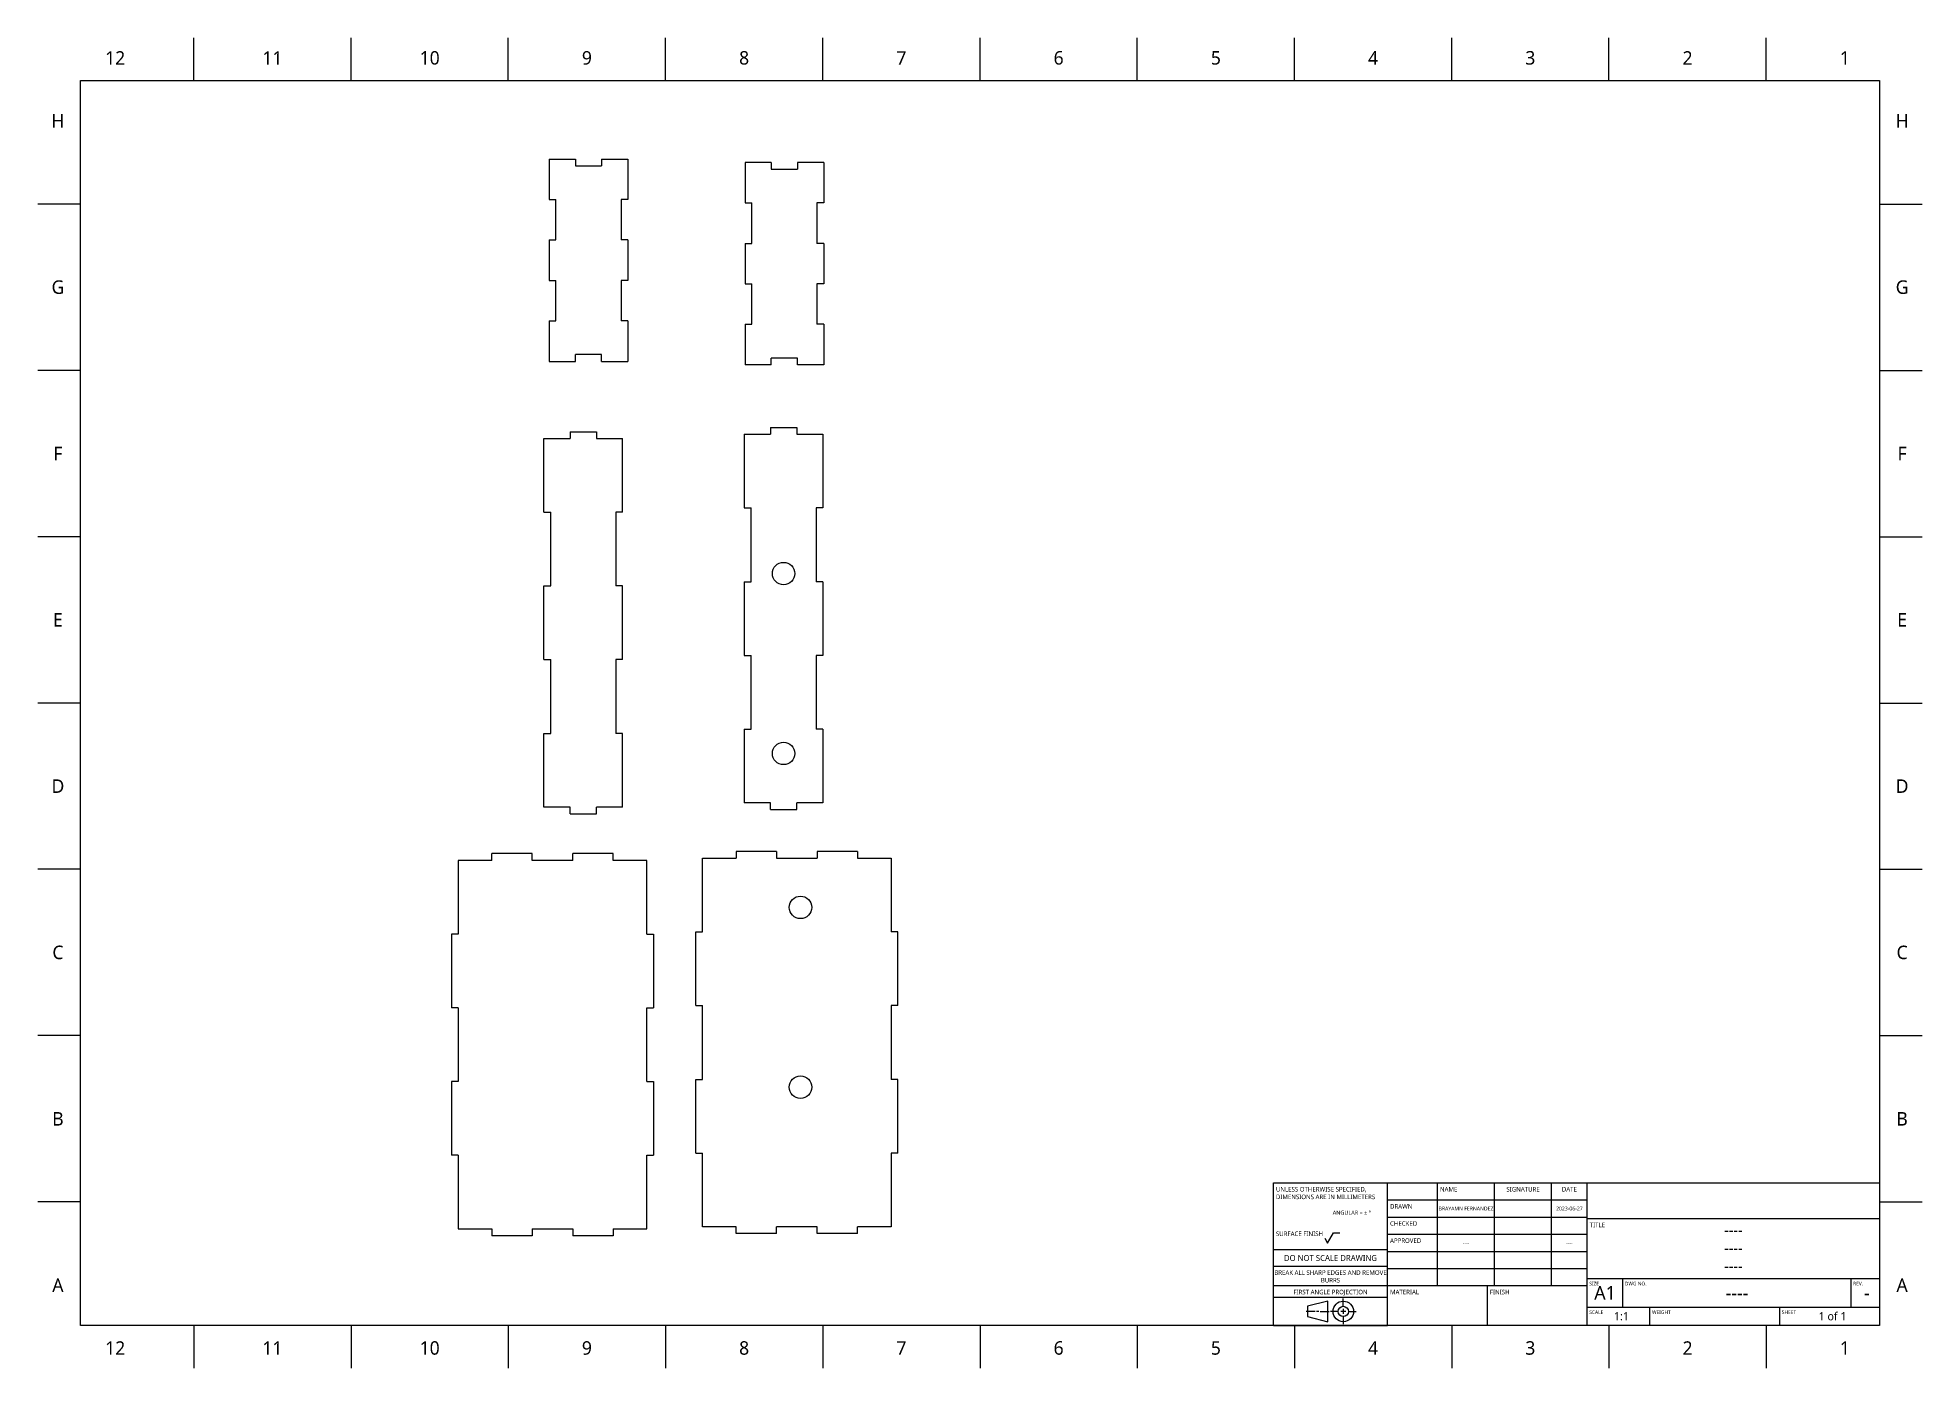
# Model space of a CAD drawing. Extents: x 2 to 841, y 1 to 593.
import ezdxf

# ---------------------------------------------------------------- set-up
doc = ezdxf.new("R2010")
doc.units = 0
doc.header["$LTSCALE"] = 12.7
for name, color, linetype in [('BORDER_FRAME', 7, 'CONTINUOUS'), ('BORDER_ZONES', 7, 'CONTINUOUS'), ('TITLE_BLOCK', 7, 'CONTINUOUS'), ('VISIBLE', 7, 'CONTINUOUS')]:
    doc.layers.add(name, color=color, linetype=linetype)
doc.styles.add('ONSHAPE-STANDARD', font='NotoSans-Regular.ttf')
doc.styles.add('ONSHAPE-STANDARD-FIELDS', font='')
doc.styles.get('ONSHAPE-STANDARD-FIELDS').set_extended_font_data('Noto Sans')

msp = doc.modelspace()

# ---------------------------------------------------------------- linework, layer by layer
at = {"layer": 'BORDER_FRAME'}
for p, q in [((21, 20), (21, 574)), ((21, 574), (822, 574)), ((822, 574), (822, 20)), ((822, 20), (21, 20))]:
    msp.add_line(p, q, dxfattribs=at)
at = {"layer": 'BORDER_ZONES'}
for p, q in [((71.5, 574), (71.5, 593)), ((141.5, 574), (141.5, 593)), ((211.5, 574), (211.5, 593)), ((281.5, 574), (281.5, 593)), ((351.5, 574), (351.5, 593)), ((421.5, 574), (421.5, 593)), ((491.5, 574), (491.5, 593)), ((561.5, 574), (561.5, 593)), ((631.5, 574), (631.5, 593)), ((701.5, 574), (701.5, 593)), ((771.5, 574), (771.5, 593)), ((21, 519), (2, 519)), ((822, 519), (841, 519)), ((21, 445), (2, 445)), ((822, 445), (841, 445)), ((21, 371), (2, 371)), ((822, 371), (841, 371)), ((21, 297), (2, 297)), ((822, 297), (841, 297)), ((21, 223), (2, 223)), ((822, 223), (841, 223)), ((21, 149), (2, 149)), ((822, 149), (841, 149)), ((21, 75), (2, 75)), ((822, 75), (841, 75)), ((71.5, 20), (71.5, 1)), ((141.5, 20), (141.5, 1)), ((211.5, 20), (211.5, 1)), ((281.5, 20), (281.5, 1)), ((351.5, 20), (351.5, 1)), ((421.5, 20), (421.5, 1)), ((491.5, 20), (491.5, 1)), ((561.5, 20), (561.5, 1)), ((631.5, 20), (631.5, 1)), ((701.5, 20), (701.5, 1)), ((771.5, 20), (771.5, 1))]:
    msp.add_line(p, q, dxfattribs=at)
at = {"layer": 'TITLE_BLOCK'}
for p, q in [((552.12, 20), (552.12, 83.5)), ((552.12, 83.5), (602.92, 83.5)), ((602.92, 20), (602.92, 83.5)), ((602.92, 83.5), (691.83, 83.5)), ((602.92, 75.88), (691.83, 75.88)), ((625.15, 37.78), (625.15, 83.5)), ((650.55, 37.78), (650.55, 83.5)), ((675.95, 37.78), (675.95, 83.5)), ((691.83, 20), (691.83, 83.5)), ((691.83, 83.5), (822, 83.5)), ((602.92, 68.26), (691.83, 68.26)), ((691.83, 67.62), (822, 67.62)), ((574.99, 58.86), (576.25, 56.66)), ((576.25, 56.66), (578.92, 61.28)), ((578.92, 61.28), (581.72, 61.28)), ((602.92, 60.64), (691.83, 60.64)), ((552.12, 53.78), (602.92, 53.78)), ((602.92, 53.02), (691.83, 53.02)), ((552.12, 46.42), (602.92, 46.42)), ((602.92, 45.4), (691.83, 45.4)), ((552.12, 37.78), (602.92, 37.78)), ((602.92, 37.78), (691.83, 37.78)), ((647.38, 20), (647.38, 37.78)), ((691.83, 40.95), (822, 40.95)), ((707.7, 28.25), (707.7, 40.95)), ((809.3, 28.25), (809.3, 40.95)), ((552.12, 32.7), (602.92, 32.7)), ((570.67, 26.3), (566.67, 26.3)), ((576.38, 30.87), (567.24, 28.59)), ((567.24, 28.59), (567.24, 24.01)), ((572.27, 26.3), (571.35, 26.3)), ((572.95, 26.3), (576.95, 26.3)), ((576.38, 21.73), (576.38, 30.87)), ((580.95, 26.3), (577.52, 26.3)), ((584.38, 26.3), (582.1, 26.3)), ((583.24, 28.59), (583.24, 32.01)), ((583.24, 27.44), (583.24, 25.16)), ((585.53, 26.3), (588.96, 26.3)), ((691.83, 28.25), (822, 28.25)), ((719.76, 20), (719.76, 28.25)), ((777.55, 20), (777.55, 28.25)), ((552.12, 20), (602.92, 20)), ((567.24, 24.01), (576.38, 21.73)), ((583.24, 24.01), (583.24, 20.58))]:
    msp.add_line(p, q, dxfattribs=at)
for radius in [4.57, 2.29]:
    msp.add_circle((583.24, 26.3), radius, dxfattribs=at)
at = {"layer": 'VISIBLE'}
for p, q in [((229.72, 539.01), (229.72, 521.01)), ((229.72, 539.01), (241.39, 539.01)), ((241.39, 539.01), (241.39, 536.01)), ((253.05, 539.01), (253.05, 536.01)), ((253.05, 539.01), (264.72, 539.01)), ((264.72, 539.01), (264.72, 521.01)), ((316.93, 537.49), (316.93, 519.49)), ((328.59, 537.49), (316.93, 537.49)), ((328.59, 537.49), (328.59, 534.49)), ((340.26, 537.49), (340.26, 534.49)), ((351.93, 537.49), (340.26, 537.49)), ((351.93, 537.49), (351.93, 519.49)), ((241.39, 536.01), (253.05, 536.01)), ((328.59, 534.49), (340.26, 534.49)), ((229.72, 521.01), (232.72, 521.01)), ((232.72, 503.01), (232.72, 521.01)), ((264.72, 521.01), (261.72, 521.01)), ((261.72, 521.01), (261.72, 503.01)), ((316.93, 519.49), (319.93, 519.49)), ((319.93, 501.49), (319.93, 519.49)), ((351.93, 519.49), (348.93, 519.49)), ((348.93, 519.49), (348.93, 501.49)), ((229.72, 503.01), (232.72, 503.01)), ((229.72, 503.01), (229.72, 485.01)), ((264.72, 503.01), (261.72, 503.01)), ((264.72, 503.01), (264.72, 485.01)), ((316.93, 501.49), (316.93, 483.49)), ((316.93, 501.49), (319.93, 501.49)), ((351.93, 501.49), (348.93, 501.49)), ((351.93, 501.49), (351.93, 483.49)), ((229.72, 485.01), (232.72, 485.01)), ((232.72, 467.01), (232.72, 485.01)), ((261.72, 485.01), (261.72, 467.01)), ((264.72, 485.01), (261.72, 485.01)), ((316.93, 483.49), (319.93, 483.49)), ((319.93, 465.49), (319.93, 483.49)), ((348.93, 483.49), (348.93, 465.49)), ((351.93, 483.49), (348.93, 483.49)), ((229.72, 467.01), (232.72, 467.01)), ((229.72, 467.01), (229.72, 449.01)), ((264.72, 467.01), (261.72, 467.01)), ((264.72, 467.01), (264.72, 449.01)), ((316.93, 465.49), (316.93, 447.49)), ((316.93, 465.49), (319.93, 465.49)), ((351.93, 465.49), (348.93, 465.49)), ((351.93, 465.49), (351.93, 447.49)), ((229.72, 449.01), (241.39, 449.01)), ((241.39, 449.01), (241.39, 452.01)), ((253.05, 452.01), (241.39, 452.01)), ((253.05, 449.01), (253.05, 452.01)), ((253.05, 449.01), (264.72, 449.01)), ((328.59, 447.49), (316.93, 447.49)), ((340.26, 450.49), (328.59, 450.49)), ((328.59, 447.49), (328.59, 450.49)), ((340.26, 447.49), (340.26, 450.49)), ((351.93, 447.49), (340.26, 447.49)), ((328.23, 419.57), (328.23, 416.57)), ((328.23, 419.57), (339.9, 419.57)), ((339.9, 419.57), (339.9, 416.57)), ((227.39, 381.89), (227.39, 414.69)), ((227.39, 414.69), (239.06, 414.69)), ((239.06, 417.69), (239.06, 414.69)), ((239.06, 417.69), (250.72, 417.69)), ((250.72, 417.69), (250.72, 414.69)), ((250.72, 414.69), (262.39, 414.69)), ((262.39, 381.89), (262.39, 414.69)), ((316.57, 416.57), (316.57, 383.77)), ((316.57, 416.57), (328.23, 416.57)), ((339.9, 416.57), (351.57, 416.57)), ((351.57, 416.57), (351.57, 383.77)), ((227.39, 381.89), (230.39, 381.89)), ((230.39, 349.09), (230.39, 381.89)), ((259.39, 381.89), (259.39, 349.09)), ((262.39, 381.89), (259.39, 381.89)), ((316.57, 383.77), (319.57, 383.77)), ((319.57, 350.97), (319.57, 383.77)), ((351.57, 383.77), (348.57, 383.77)), ((348.57, 383.77), (348.57, 350.97)), ((227.39, 316.29), (227.39, 349.09)), ((227.39, 349.09), (230.39, 349.09)), ((262.39, 349.09), (259.39, 349.09)), ((262.39, 316.29), (262.39, 349.09)), ((316.57, 350.97), (316.57, 318.17)), ((316.57, 350.97), (319.57, 350.97)), ((351.57, 350.97), (348.57, 350.97)), ((351.57, 350.97), (351.57, 318.17)), ((227.39, 316.29), (230.39, 316.29)), ((230.39, 283.49), (230.39, 316.29)), ((259.39, 316.29), (259.39, 283.49)), ((262.39, 316.29), (259.39, 316.29)), ((316.57, 318.17), (319.57, 318.17)), ((319.57, 285.37), (319.57, 318.17)), ((351.57, 318.17), (348.57, 318.17)), ((348.57, 318.17), (348.57, 285.37)), ((316.57, 285.37), (316.57, 252.57)), ((316.57, 285.37), (319.57, 285.37)), ((351.57, 285.37), (348.57, 285.37)), ((351.57, 285.37), (351.57, 252.57)), ((227.39, 250.69), (227.39, 283.49)), ((227.39, 283.49), (230.39, 283.49)), ((262.39, 283.49), (259.39, 283.49)), ((262.39, 250.69), (262.39, 283.49)), ((328.23, 252.57), (316.57, 252.57)), ((328.23, 249.57), (328.23, 252.57)), ((339.9, 249.57), (339.9, 252.57)), ((351.57, 252.57), (339.9, 252.57)), ((239.06, 250.69), (227.39, 250.69)), ((239.06, 247.69), (239.06, 250.69)), ((239.06, 247.69), (250.72, 247.69)), ((250.72, 247.69), (250.72, 250.69)), ((262.39, 250.69), (250.72, 250.69)), ((328.23, 249.57), (339.9, 249.57)), ((189.2, 226.98), (189.2, 194.18)), ((204.2, 226.98), (189.2, 226.98)), ((204.2, 226.98), (204.2, 229.98)), ((222.2, 229.98), (204.2, 229.98)), ((222.2, 226.98), (222.2, 229.98)), ((240.2, 226.98), (222.2, 226.98)), ((240.2, 226.98), (240.2, 229.98)), ((258.2, 229.98), (240.2, 229.98)), ((258.2, 226.98), (258.2, 229.98)), ((273.2, 226.98), (258.2, 226.98)), ((273.2, 194.18), (273.2, 226.98)), ((297.95, 195.14), (297.95, 227.94)), ((297.95, 227.94), (312.95, 227.94)), ((312.95, 230.94), (312.95, 227.94)), ((330.95, 230.94), (312.95, 230.94)), ((330.95, 230.94), (330.95, 227.94)), ((330.95, 227.94), (348.95, 227.94)), ((348.95, 230.94), (348.95, 227.94)), ((366.95, 230.94), (348.95, 230.94)), ((366.95, 230.94), (366.95, 227.94)), ((366.95, 227.94), (381.95, 227.94)), ((381.95, 227.94), (381.95, 195.14)), ((186.2, 194.18), (186.2, 161.38)), ((189.2, 194.18), (186.2, 194.18)), ((273.2, 194.18), (276.2, 194.18)), ((276.2, 194.18), (276.2, 161.38)), ((294.95, 162.34), (294.95, 195.14)), ((294.95, 195.14), (297.95, 195.14)), ((384.95, 195.14), (381.95, 195.14)), ((384.95, 162.34), (384.95, 195.14)), ((189.2, 161.38), (186.2, 161.38)), ((189.2, 161.38), (189.2, 128.58)), ((273.2, 161.38), (276.2, 161.38)), ((273.2, 128.58), (273.2, 161.38)), ((294.95, 162.34), (297.95, 162.34)), ((297.95, 129.54), (297.95, 162.34)), ((384.95, 162.34), (381.95, 162.34)), ((381.95, 162.34), (381.95, 129.54)), ((186.2, 128.58), (186.2, 95.78)), ((189.2, 128.58), (186.2, 128.58)), ((273.2, 128.58), (276.2, 128.58)), ((276.2, 128.58), (276.2, 95.78)), ((294.95, 96.74), (294.95, 129.54)), ((294.95, 129.54), (297.95, 129.54)), ((384.95, 129.54), (381.95, 129.54)), ((384.95, 96.74), (384.95, 129.54)), ((189.2, 95.78), (186.2, 95.78)), ((189.2, 95.78), (189.2, 62.98)), ((273.2, 95.78), (276.2, 95.78)), ((273.2, 62.98), (273.2, 95.78)), ((294.95, 96.74), (297.95, 96.74)), ((297.95, 63.94), (297.95, 96.74)), ((384.95, 96.74), (381.95, 96.74)), ((381.95, 96.74), (381.95, 63.94)), ((189.2, 62.98), (204.2, 62.98)), ((204.2, 62.98), (204.2, 59.98)), ((222.2, 59.98), (204.2, 59.98)), ((222.2, 62.98), (240.2, 62.98)), ((222.2, 62.98), (222.2, 59.98)), ((240.2, 62.98), (240.2, 59.98)), ((258.2, 59.98), (240.2, 59.98)), ((258.2, 62.98), (258.2, 59.98)), ((258.2, 62.98), (273.2, 62.98)), ((312.95, 63.94), (297.95, 63.94)), ((312.95, 60.94), (312.95, 63.94)), ((330.95, 60.94), (312.95, 60.94)), ((348.95, 63.94), (330.95, 63.94)), ((330.95, 60.94), (330.95, 63.94)), ((348.95, 60.94), (348.95, 63.94)), ((366.95, 60.94), (348.95, 60.94)), ((366.95, 60.94), (366.95, 63.94)), ((381.95, 63.94), (366.95, 63.94))]:
    msp.add_line(p, q, dxfattribs=at)
for centre in [(334.07, 354.57), (334.07, 274.57), (341.57, 206.08), (341.57, 126.08)]:
    msp.add_circle(centre, 5, dxfattribs=at)

# ---------------------------------------------------------------- texts
at = {"layer": 'BORDER_ZONES', "char_height": 6, "attachment_point": 5, "style": 'ONSHAPE-STANDARD'}
for s, insert in [('12', (36.5, 584)), ('11', (106.5, 584)), ('10', (176.5, 584)), ('9', (246.5, 584)), ('8', (316.5, 584)), ('7', (386.5, 584)), ('6', (456.5, 584)), ('5', (526.5, 584)), ('4', (596.5, 584)), ('3', (666.5, 584)), ('2', (736.5, 584)), ('1', (806.5, 584)), ('H', (11, 556)), ('H', (832, 556)), ('G', (11, 482)), ('G', (832, 482)), ('F', (11, 408)), ('F', (832, 408)), ('E', (11, 334)), ('E', (832, 334)), ('D', (11, 260)), ('D', (832, 260)), ('C', (11, 186)), ('C', (832, 186)), ('B', (11, 112)), ('B', (832, 112)), ('A', (11, 38)), ('A', (832, 38)), ('12', (36.5, 10)), ('11', (106.5, 10)), ('10', (176.5, 10)), ('9', (246.5, 10)), ('8', (316.5, 10)), ('7', (386.5, 10)), ('6', (456.5, 10)), ('5', (526.5, 10)), ('4', (596.5, 10)), ('3', (666.5, 10)), ('2', (736.5, 10)), ('1', (806.5, 10))]:
    msp.add_mtext(s, dxfattribs=dict(at, insert=insert))
at = {"layer": 'TITLE_BLOCK'}
for s, insert, char_height, width, attachment_point, style in [('UNLESS OTHERWISE SPECIFIED, DIMENSIONS ARE IN MILLIMETERS', (553.24, 81.67), 2.032, 49.784, 1, 'ONSHAPE-STANDARD'), ('NAME', (626.27, 81.67), 2.032, 24.892, 1, 'ONSHAPE-STANDARD'), ('SIGNATURE', (663.25, 81.67), 2.032, 24.892, 2, 'ONSHAPE-STANDARD'), ('DATE', (683.89, 81.67), 2.032, 15.5575, 2, 'ONSHAPE-STANDARD'), ('^JANGULAR = ± °^J', (578.53, 74.23), 1.8288, 24.892, 1, 'ONSHAPE-STANDARD'), ('DRAWN', (604.04, 74.05), 2.032, 21.7805, 1, 'ONSHAPE-STANDARD'), ('BRAYAMN FERNANDEZ', (637.85, 72.07), 1.7069, 25.4, 5, 'ONSHAPE-STANDARD-FIELDS'), ('2023-06-27', (683.89, 72.07), 1.707, 15.875, 5, 'ONSHAPE-STANDARD-FIELDS'), ('SURFACE FINISH', (553.24, 61.86), 2.032, 24.892, 1, 'ONSHAPE-STANDARD'), ('APPROVED', (604.04, 58.81), 2.032, 21.7805, 1, 'ONSHAPE-STANDARD'), ('CHECKED', (604.04, 66.43), 2.032, 21.7805, 1, 'ONSHAPE-STANDARD'), ('TITLE', (692.94, 65.8), 2.032, 15.5575, 1, 'ONSHAPE-STANDARD'), ('----', (756.91, 62.54), 4.877, 117.475, 5, 'ONSHAPE-STANDARD-FIELDS'), ('DO NOT SCALE DRAWING', (577.52, 51.4), 2.6416, 49.784, 2, 'ONSHAPE-STANDARD'), ('----', (637.85, 56.83), 1.707, 25.4, 5, 'ONSHAPE-STANDARD-FIELDS'), ('----', (683.89, 56.83), 1.707, 15.875, 5, 'ONSHAPE-STANDARD-FIELDS'), ('----', (756.91, 54.54), 4.877, 117.475, 5, 'ONSHAPE-STANDARD-FIELDS'), ('BREAK ALL SHARP EDGES AND REMOVE BURRS', (577.52, 44.59), 2.032, 49.784, 2, 'ONSHAPE-STANDARD'), ('----', (756.91, 46.54), 4.877, 117.475, 5, 'ONSHAPE-STANDARD-FIELDS'), ('FIRST ANGLE PROJECTION', (577.52, 35.95), 2.032, 49.784, 2, 'ONSHAPE-STANDARD'), ('MATERIAL', (604.04, 35.95), 2.032, 43.561, 1, 'ONSHAPE-STANDARD'), ('FINISH', (648.49, 35.95), 2.032, 43.561, 1, 'ONSHAPE-STANDARD'), ('SIZE', (692.72, 39.49), 1.626, 15.5575, 1, 'ONSHAPE-STANDARD'), ('A1', (699.76, 34.6), 6.096, 15.875, 5, 'ONSHAPE-STANDARD-FIELDS'), ('DWG NO.', (708.59, 39.49), 1.626, 99.568, 1, 'ONSHAPE-STANDARD'), ('----', (758.5, 34.6), 6.096, 101.6, 5, 'ONSHAPE-STANDARD-FIELDS'), ('REV.', (810.19, 39.49), 1.626, 12.446, 1, 'ONSHAPE-STANDARD'), ('-', (816.28, 34.6), 6.1, 11.43, 5, 'ONSHAPE-STANDARD-FIELDS'), ('SCALE', (692.72, 26.79), 1.626, 27.3812, 1, 'ONSHAPE-STANDARD'), ('1:1', (707.07, 24.13), 3.658, 25.4, 5, 'ONSHAPE-STANDARD-FIELDS'), ('WEIGHT', (720.66, 26.79), 1.626, 56.6293, 1, 'ONSHAPE-STANDARD'), ('SHEET', (778.44, 26.79), 1.626, 43.561, 1, 'ONSHAPE-STANDARD'), ('1 of 1', (801.04, 24.13), 3.658, 41.91, 5, 'ONSHAPE-STANDARD-FIELDS')]:
    msp.add_mtext(s, dxfattribs=dict(at, insert=insert, char_height=char_height, width=width, attachment_point=attachment_point, style=style))

doc.saveas('drawing.dxf')
